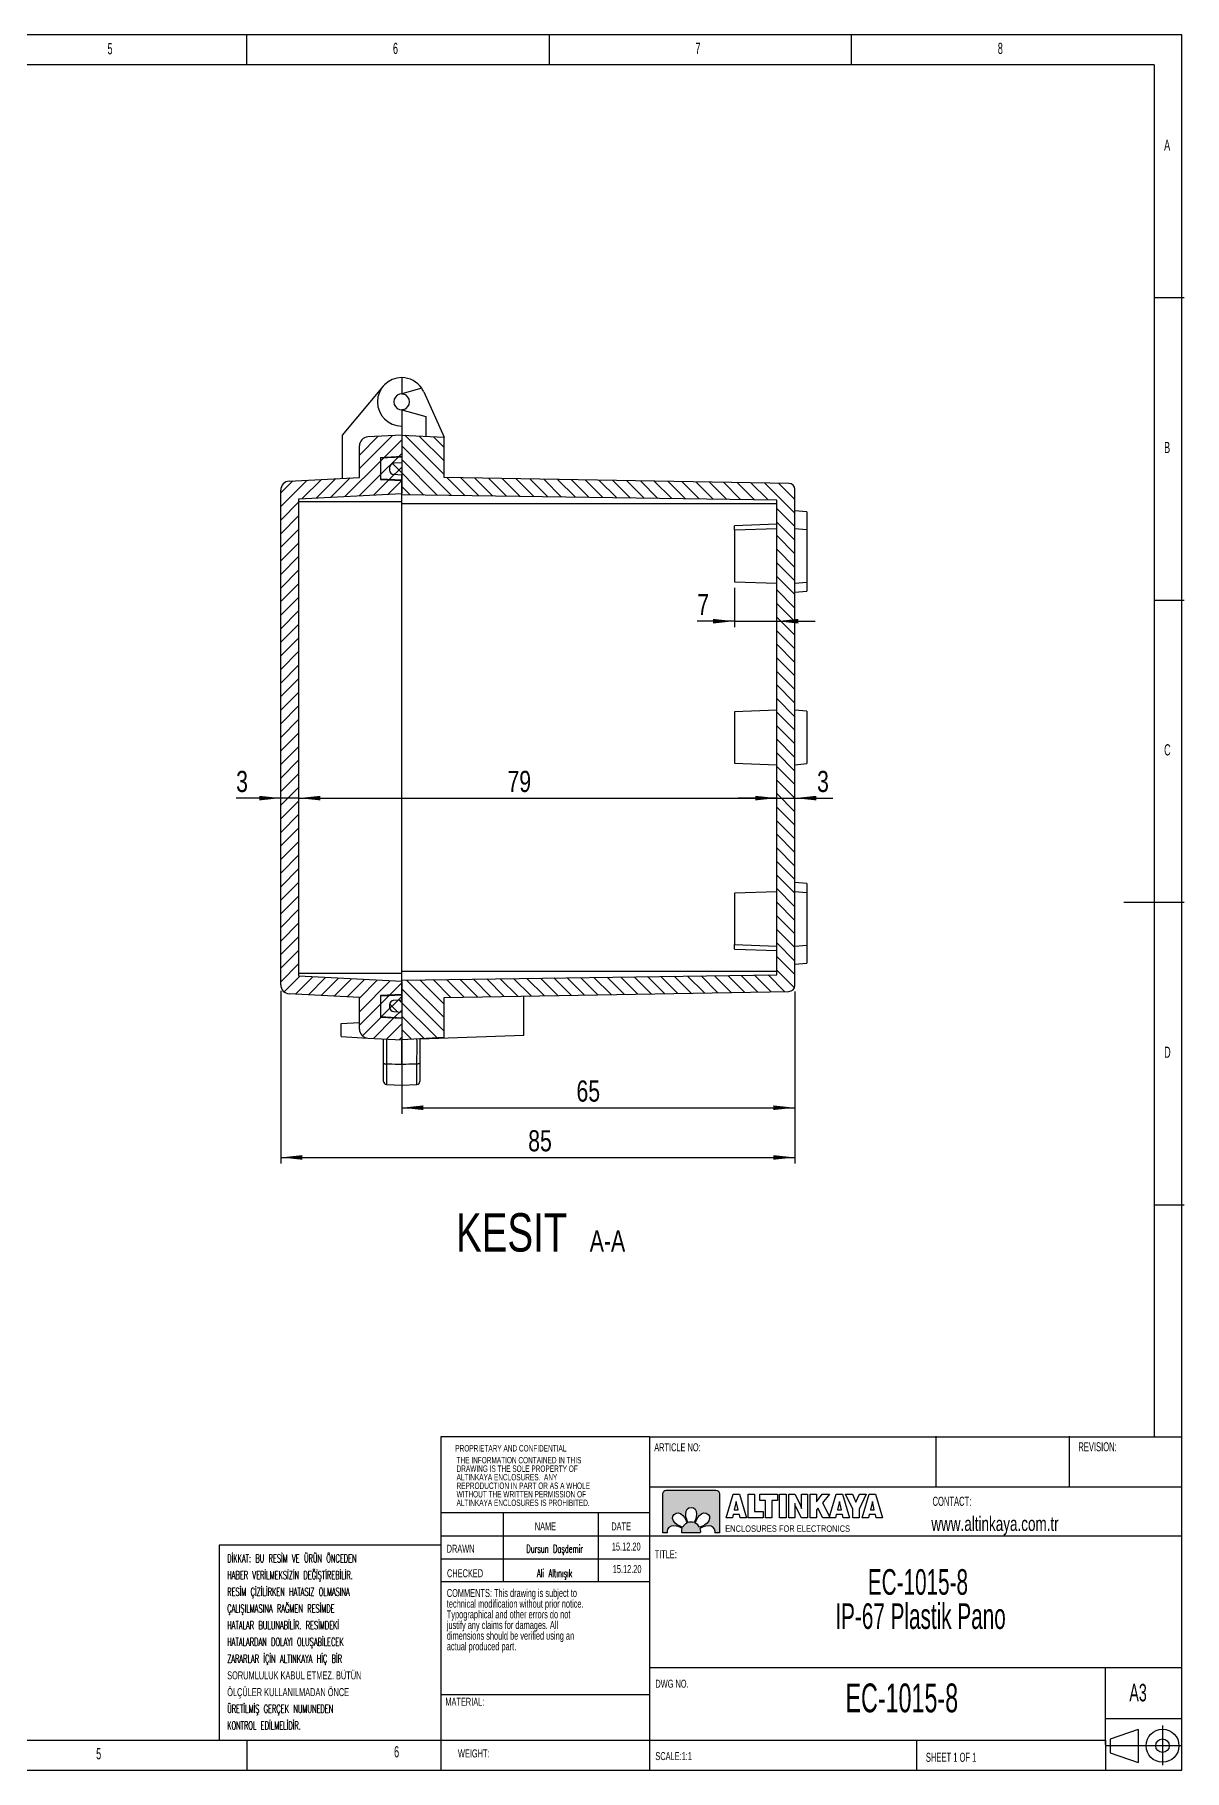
# Model space of a CAD drawing. Header units: millimetres. Extents: x 5 to 415, y 5 to 292.
# Drawn here: x 224.9 to 415, y 5 to 292 of the extents above; entities that cross this region are included whole.
import ezdxf

# ---------------------------------------------------------------- set-up
doc = ezdxf.new("R2010")
doc.units = ezdxf.units.MM
doc.layers.add('LAYER_1', color=179, linetype='Continuous', lineweight=25)
doc.layers.add('LAYER_2', color=1, linetype='Continuous')
doc.styles.add('SLDTEXTSTYLE0', font='TXT', dxfattribs={"width": 0.7})
doc.styles.add('SLDTEXTSTYLE1', font='TXT', dxfattribs={"width": 0.605})
doc.styles.add('SLDTEXTSTYLE2', font='TXT', dxfattribs={"width": 0.605, "bigfont": 'bigfont'})
doc.styles.add('SLDTEXTSTYLE3', font='TXT', dxfattribs={"width": 0.75})
doc.dimstyles.new('SLDDIMSTYLE0', dxfattribs={"dimtxt": 3.5, "dimasz": 3.556, "dimexe": 0, "dimexo": 0.0625, "dimgap": 0.875, "dimtad": 1, "dimrnd": 1e-09, "dimzin": 12, "dimdsep": 46, "dimtxsty": 'SLDTEXTSTYLE3', "dimsah": 1, "dimcen": 0.09, "dimadec": 0, "dimazin": 3, "dimtfac": 1, "dimtofl": 0, "dimtmove": 0, "dimatfit": 3, "dimfxl": 1, "dimfrac": 2, "dimtolj": 1, "dimtzin": 12, "dimarcsym": 0})
doc.dimstyles.new('SLDDIMSTYLE3', dxfattribs={"dimtxt": 3.5, "dimasz": 3.556, "dimexe": 0, "dimexo": 0.0625, "dimgap": 0.875, "dimtad": 1, "dimrnd": 1e-09, "dimzin": 12, "dimdsep": 46, "dimtxsty": 'SLDTEXTSTYLE3', "dimsah": 1, "dimcen": 0.09, "dimadec": 0, "dimazin": 3, "dimtfac": 1, "dimtmove": 0, "dimatfit": 0, "dimfxl": 1, "dimfrac": 2, "dimtolj": 1, "dimtzin": 12, "dimarcsym": 0})

# ---------------------------------------------------------------- blocks, each defined once
blk = doc.blocks.new('SW_NOTE_0')
at = {"color": 0, "linetype": 'Continuous', "lineweight": 18, "insert": (0, 1.71), "char_height": 1.3229, "attachment_point": 1, "style": 'SLDTEXTSTYLE0'}
blk.add_mtext('ENCLOSURES FOR ELECTRONICS', dxfattribs=at)
blk = doc.blocks.new('Block4')
at = {"color": 7, "linetype": 'Continuous', "lineweight": 18}
blk.add_blockref('SW_NOTE_0', (0.07, -0.34), dxfattribs=at)
blk = doc.blocks.new('Block5')
at = {"layer": 'LAYER_1'}
for p, q in [((6.79, 7.34), (1.01, 5.34)), ((6.79, 7.34), (6.79, 0.54)), ((11.82, 8.19), (11.82, 0)), ((0, 4.03), (15.88, 4.03)), ((1.01, 5.34), (1.01, 2.54)), ((1.01, 2.54), (6.79, 0.54))]:
    blk.add_line(p, q, dxfattribs=at)
for radius in [3.4, 1.4]:
    blk.add_circle((11.82, 3.99), radius, dxfattribs=at)
blk = doc.blocks.new('Block6')
at = {"layer": 'LAYER_1', "color": 250}
for p, q in [((0, 0), (1.27, 4.36)), ((1.27, 4.36), (2.44, 4.36)), ((2.44, 4.36), (3.71, 0)), ((4.04, 0), (4.04, 4.36)), ((4.04, 4.36), (5.2, 4.36)), ((5.2, 4.36), (5.2, 1.16)), ((6.19, 3.21), (6.19, 4.36)), ((6.19, 4.36), (9.41, 4.36)), ((7.23, 3.21), (6.19, 3.21)), ((7.23, 0), (7.23, 3.21)), ((9.41, 3.21), (8.39, 3.21)), ((8.39, 3.21), (8.39, 0)), ((9.41, 4.36), (9.41, 3.21)), ((9.82, 0), (9.82, 4.36)), ((9.82, 4.36), (11, 4.36)), ((11, 4.36), (11, 0)), ((11.52, 0), (11.52, 4.36)), ((11.52, 4.36), (12.62, 4.36)), ((12.62, 4.36), (13.64, 2.33)), ((13.82, 2.3), (13.82, 4.36)), ((13.82, 4.36), (14.92, 4.36)), ((14.92, 4.36), (14.92, 0)), ((15.42, 0), (15.42, 4.36)), ((15.42, 4.36), (16.57, 4.36)), ((16.57, 4.36), (16.57, 2.92)), ((16.57, 2.92), (17.61, 4.36)), ((17.61, 4.36), (18.96, 4.36)), ((18.96, 4.36), (17.67, 2.75)), ((18.94, 0), (20.21, 4.36)), ((20.21, 4.36), (21.38, 4.36)), ((21.38, 4.36), (22.65, 0)), ((23.27, 1.61), (21.94, 4.36)), ((21.94, 4.36), (23.22, 4.36)), ((23.22, 4.36), (23.84, 2.87)), ((23.84, 2.87), (24.47, 4.36)), ((25.72, 4.36), (24.42, 1.61)), ((24.47, 4.36), (25.72, 4.36)), ((25, 0), (26.27, 4.36)), ((26.27, 4.36), (27.44, 4.36)), ((27.44, 4.36), (28.71, 0)), ((1.14, 0), (0, 0)), ((1.28, 0.58), (1.14, 0)), ((2.43, 0.58), (1.28, 0.58)), ((1.86, 3), (1.49, 1.49)), ((1.49, 1.49), (2.22, 1.49)), ((2.22, 1.49), (1.86, 3)), ((2.56, 0), (2.43, 0.58)), ((3.71, 0), (2.56, 0)), ((6.77, 0), (4.04, 0)), ((5.2, 1.16), (6.77, 1.16)), ((6.77, 1.16), (6.77, 0)), ((8.39, 0), (7.23, 0)), ((11, 0), (9.82, 0)), ((12.62, 0), (11.52, 0)), ((12.62, 2.04), (12.62, 0)), ((13.82, 0), (12.8, 2.01)), ((14.92, 0), (13.82, 0)), ((16.57, 0), (15.42, 0)), ((16.86, 1.75), (16.57, 1.39)), ((16.57, 1.39), (16.57, 0)), ((17.74, 0), (16.86, 1.75)), ((17.67, 2.75), (19.12, 0)), ((19.12, 0), (17.74, 0)), ((20.08, 0), (18.94, 0)), ((20.22, 0.58), (20.08, 0)), ((21.37, 0.58), (20.22, 0.58)), ((20.8, 3), (20.43, 1.49)), ((20.43, 1.49), (21.16, 1.49)), ((21.16, 1.49), (20.8, 3)), ((21.5, 0), (21.37, 0.58)), ((22.65, 0), (21.5, 0)), ((23.27, 0), (23.27, 1.61)), ((24.42, 0), (23.27, 0)), ((24.42, 1.61), (24.42, 0)), ((26.14, 0), (25, 0)), ((26.28, 0.58), (26.14, 0)), ((27.43, 0.58), (26.28, 0.58)), ((26.86, 3), (26.49, 1.49)), ((26.49, 1.49), (27.21, 1.49)), ((27.21, 1.49), (26.86, 3)), ((27.56, 0), (27.43, 0.58)), ((28.71, 0), (27.56, 0))]:
    blk.add_line(p, q, dxfattribs=at)
for points in [[(12.7, 2.26), (12.67, 2.37), (12.63, 2.5), (12.59, 2.64)], [(12.59, 2.64), (12.6, 2.56), (12.61, 2.48), (12.62, 2.4)], [(12.62, 2.4), (12.62, 2.31), (12.62, 2.19), (12.62, 2.04)], [(12.8, 2.01), (12.77, 2.07), (12.74, 2.16), (12.7, 2.26)], [(13.64, 2.33), (13.67, 2.28), (13.7, 2.19), (13.73, 2.09)], [(13.73, 2.09), (13.77, 1.99), (13.81, 1.86), (13.85, 1.71)], [(13.82, 1.97), (13.82, 2.06), (13.82, 2.17), (13.82, 2.3)], [(13.85, 1.71), (13.84, 1.79), (13.83, 1.87), (13.82, 1.97)]]:
    blk.add_open_spline(points, degree=3, dxfattribs=at)
blk = doc.blocks.new('SW_NOTE_0_1')
at = {"layer": 'LAYER_1', "color": 0, "attachment_point": 2, "style": 'SLDTEXTSTYLE1'}
for s, insert, char_height in [('EC-1015-8', (13.76, 5.46), 4.233), ('IP-67 Plastik Pano', (14.19, -0.19), 4.2333)]:
    blk.add_mtext(s, dxfattribs=dict(at, insert=insert, char_height=char_height))
blk = doc.blocks.new('SW_NOTE_0_2')
at = {"color": 0, "linetype": 'Continuous', "lineweight": 0, "char_height": 1.3229, "attachment_point": 1, "style": 'SLDTEXTSTYLE1'}
for s, insert in [('technical modification without prior notice.', (0, -0.06)), ('COMMENTS: This drawing is subject to', (0, 1.71)), ('Typographical and other errors do not', (0, -1.82)), ('justify any claims for damages. All', (0, -3.59)), ('dimensions should be verified using an', (0, -5.35)), ('actual produced part.', (0, -7.11))]:
    blk.add_mtext(s, dxfattribs=dict(at, insert=insert))
blk = doc.blocks.new('SW_NOTE_0_3')
at = {"color": 0, "linetype": 'Continuous', "lineweight": 0, "char_height": 1.0583, "attachment_point": 1, "style": 'SLDTEXTSTYLE1'}
for s, insert in [('THE INFORMATION CONTAINED IN THIS', (0, 1.36)), ('ALTINKAYA ENCLOSURES.  ANY', (0, -1.46)), ('DRAWING IS THE SOLE PROPERTY OF', (0, -0.05)), ('REPRODUCTION IN PART OR AS A WHOLE', (0, -2.87)), ('WITHOUT THE WRITTEN PERMISSION OF', (0, -4.28)), ('ALTINKAYA ENCLOSURES IS PROHIBITED.', (0, -5.69))]:
    blk.add_mtext(s, dxfattribs=dict(at, insert=insert))
blk = doc.blocks.new('SW_NOTE_0_4')
at = {"layer": 'LAYER_1', "color": 0, "char_height": 1.3229, "attachment_point": 1}
for s, insert, style in [('DİKKAT: BU RESİM VE ÜRÜN ÖNCEDEN', (0, 1.71), 'SLDTEXTSTYLE2'), ('HABER VERİLMEKSİZİN DEĞİŞTİREBİLİR.', (0, -1.06), 'SLDTEXTSTYLE2'), ('RESİM ÇİZİLİRKEN HATASIZ OLMASINA', (0, -3.82), 'SLDTEXTSTYLE2'), ('ÇALIŞILMASINA RAĞMEN RESİMDE', (0, -6.59), 'SLDTEXTSTYLE2'), ('HATALAR BULUNABİLİR. RESİMDEKİ', (0, -9.35), 'SLDTEXTSTYLE2'), ('HATALARDAN DOLAYI OLUŞABİLECEK', (0, -12.11), 'SLDTEXTSTYLE2'), ('ZARARLAR İÇİN ALTINKAYA HİÇ BİR', (0, -14.88), 'SLDTEXTSTYLE2'), ('SORUMLULUK KABUL ETMEZ. BÜTÜN', (0, -17.64), 'SLDTEXTSTYLE1'), ('ÖLÇÜLER KULLANILMADAN ÖNCE', (0, -20.41), 'SLDTEXTSTYLE1'), ('ÜRETİLMİŞ GERÇEK NUMUNEDEN', (0, -23.17), 'SLDTEXTSTYLE2'), ('KONTROL EDİLMELİDİR.', (0, -25.93), 'SLDTEXTSTYLE2')]:
    blk.add_mtext(s, dxfattribs=dict(at, insert=insert, style=style))
blk = doc.blocks.new('_D_11')
at = {"layer": 'LAYER_1'}
blk.add_line((268.61, 165.76), (347.61, 165.76), dxfattribs=at)
for points in [[(268.61, 165.76), (272.17, 165.38), (272.17, 166.14)], [(347.61, 165.76), (344.06, 166.14), (344.06, 165.38)]]:
    blk.add_solid(points, dxfattribs=at)
at = {"layer": 'LAYER_1', "insert": (303.1, 170.27), "char_height": 3.5, "attachment_point": 1, "style": 'SLDTEXTSTYLE3'}
blk.add_mtext('79', dxfattribs=at)
blk = doc.blocks.new('_D_12')
at = {"layer": 'LAYER_1'}
for p, q in [((265.61, 133.9), (265.61, 105.34)), ((350.61, 133.79), (350.61, 105.34)), ((265.61, 106.34), (350.61, 106.34))]:
    blk.add_line(p, q, dxfattribs=at)
for points in [[(265.61, 106.34), (269.17, 105.96), (269.17, 106.72)], [(350.61, 106.34), (347.06, 106.72), (347.06, 105.96)]]:
    blk.add_solid(points, dxfattribs=at)
at = {"layer": 'LAYER_1', "insert": (306.53, 110.85), "char_height": 3.5, "attachment_point": 1, "style": 'SLDTEXTSTYLE3'}
blk.add_mtext('85', dxfattribs=at)
blk = doc.blocks.new('_D_13')
at = {"layer": 'LAYER_1'}
for p, q in [((350.61, 133.79), (350.61, 113.56)), ((285.61, 120.7), (285.61, 113.56)), ((285.61, 114.56), (350.61, 114.56))]:
    blk.add_line(p, q, dxfattribs=at)
for points in [[(285.61, 114.56), (289.17, 114.18), (289.17, 114.94)], [(350.61, 114.56), (347.06, 114.94), (347.06, 114.18)]]:
    blk.add_solid(points, dxfattribs=at)
at = {"layer": 'LAYER_1', "insert": (314.51, 119.07), "char_height": 3.5, "attachment_point": 1, "style": 'SLDTEXTSTYLE3'}
blk.add_mtext('65', dxfattribs=at)
blk = doc.blocks.new('_D_14')
at = {"layer": 'LAYER_1'}
for p, q in [((340.61, 200.54), (340.61, 194.02)), ((340.61, 195.02), (334.48, 195.02)), ((340.61, 195.02), (347.61, 195.02)), ((347.61, 195.02), (353.96, 195.02))]:
    blk.add_line(p, q, dxfattribs=at)
for points in [[(340.61, 195.02), (337.06, 195.4), (337.06, 194.63)], [(347.61, 195.02), (351.17, 194.63), (351.17, 195.4)]]:
    blk.add_solid(points, dxfattribs=at)
at = {"layer": 'LAYER_1', "insert": (334.48, 199.53), "char_height": 3.5, "attachment_point": 1, "style": 'SLDTEXTSTYLE3'}
blk.add_mtext('7', dxfattribs=at)
blk = doc.blocks.new('_D_15')
at = {"layer": 'LAYER_1'}
for p, q in [((347.61, 165.76), (341.26, 165.76)), ((347.61, 165.76), (350.61, 165.76)), ((350.61, 165.76), (356.87, 165.76))]:
    blk.add_line(p, q, dxfattribs=at)
for points in [[(347.61, 165.76), (344.06, 166.14), (344.06, 165.38)], [(350.61, 165.76), (354.17, 165.38), (354.17, 166.14)]]:
    blk.add_solid(points, dxfattribs=at)
at = {"layer": 'LAYER_1', "insert": (354.29, 170.27), "char_height": 3.5, "attachment_point": 1, "style": 'SLDTEXTSTYLE3'}
blk.add_mtext('3', dxfattribs=at)
blk = doc.blocks.new('_D_16')
at = {"layer": 'LAYER_1'}
for p, q in [((265.61, 165.76), (258.24, 165.76)), ((268.61, 165.76), (265.61, 165.76)), ((268.61, 165.76), (274.96, 165.76))]:
    blk.add_line(p, q, dxfattribs=at)
for points in [[(265.61, 165.76), (262.06, 166.14), (262.06, 165.38)], [(268.61, 165.76), (272.17, 165.38), (272.17, 166.14)]]:
    blk.add_solid(points, dxfattribs=at)
at = {"layer": 'LAYER_1', "insert": (258.24, 170.27), "char_height": 3.5, "attachment_point": 1, "style": 'SLDTEXTSTYLE3'}
blk.add_mtext('3', dxfattribs=at)
blk = doc.blocks.new('SW_NOTE_0_5')
at = {"layer": 'LAYER_1', "color": 0, "attachment_point": 2, "style": 'SLDTEXTSTYLE3'}
for s, insert, char_height in [('KESIT', (9.72, 8.19), 6.35), ('A-A', (25.56, 5.35), 3.5)]:
    blk.add_mtext(s, dxfattribs=dict(at, insert=insert, char_height=char_height))

msp = doc.modelspace()

# ---------------------------------------------------------------- hatches: boundary and pattern name
at = {"layer": 'LAYER_1', "linetype": 'Continuous', "lineweight": 18}
h = msp.add_hatch(dxfattribs=at)
h.set_pattern_fill('ANSI31', color=256, scale=0.5, style=0)
edge = h.paths.add_edge_path(flags=0)
edge.add_line((282.112, 133.107), (285.612, 133.291))
edge.add_line((285.612, 133.291), (285.612, 135.428))
edge.add_line((285.612, 135.428), (268.612, 136.319))
edge.add_line((268.612, 136.319), (268.612, 215.263))
edge.add_line((268.612, 215.263), (285.612, 216.154))
edge.add_line((285.612, 216.154), (285.612, 218.291))
edge.add_line((285.612, 218.291), (282.112, 218.474))
edge.add_line((282.112, 218.474), (282.112, 222.107))
edge.add_line((282.112, 222.107), (285.612, 222.291))
edge.add_line((285.612, 222.291), (285.612, 225.791))
edge.add_line((285.612, 225.791), (280.034, 225.499))
edge.add_arc((280.112, 224.001), 1.5, 93, 180)
edge.add_line((278.612, 224.001), (278.612, 218.791))
edge.add_line((278.612, 218.791), (267.034, 218.184))
edge.add_arc((267.112, 216.686), 1.5, 93, 180)
edge.add_line((265.612, 216.686), (265.612, 134.896))
edge.add_arc((267.112, 134.896), 1.5, 180, 267)
edge.add_line((267.034, 133.398), (278.612, 132.791))
edge.add_line((278.612, 132.791), (278.612, 127.581))
edge.add_arc((280.112, 127.581), 1.5, 180, 267)
edge.add_line((280.034, 126.083), (285.612, 125.791))
edge.add_line((285.612, 125.791), (285.612, 129.291))
edge.add_line((285.612, 129.291), (282.112, 129.474))
edge.add_line((282.112, 129.474), (282.112, 133.107))
h = msp.add_hatch(dxfattribs=at)
h.set_pattern_fill('ANSI31', color=256, scale=0.5, angle=90, style=0)
edge = h.paths.add_edge_path(flags=0)
edge.add_line((285.612, 135.669), (285.612, 132.391))
edge.add_line((285.612, 132.391), (284.323, 132.323))
edge.add_arc((284.362, 131.574), 0.75, 93, 180)
edge.add_line((283.612, 131.574), (283.612, 131.207))
edge.add_arc((284.362, 131.207), 0.75, 180, 267)
edge.add_line((284.323, 130.458), (285.612, 130.391))
edge.add_line((285.612, 130.391), (285.612, 125.791))
edge.add_line((285.612, 125.791), (292.612, 126.158))
edge.add_line((292.612, 126.158), (292.612, 132.791))
edge.add_line((292.612, 132.791), (349.63, 133.786))
edge.add_arc((349.612, 134.786), 1, 271, 360)
edge.add_line((350.612, 134.786), (350.612, 216.796))
edge.add_arc((349.612, 216.796), 1, 0, 89)
edge.add_line((349.63, 217.796), (292.612, 218.791))
edge.add_line((292.612, 218.791), (292.612, 225.424))
edge.add_line((292.612, 225.424), (285.612, 225.791))
edge.add_line((285.612, 225.791), (285.612, 221.191))
edge.add_line((285.612, 221.191), (284.323, 221.123))
edge.add_arc((284.362, 220.374), 0.75, 93, 180)
edge.add_line((283.612, 220.374), (283.612, 220.007))
edge.add_arc((284.362, 220.007), 0.75, 180, 267)
edge.add_line((284.323, 219.258), (285.612, 219.191))
edge.add_line((285.612, 219.191), (285.612, 215.913))
edge.add_line((285.612, 215.913), (347.612, 215.047))
edge.add_line((347.612, 215.047), (347.612, 136.535))
edge.add_line((347.612, 136.535), (285.612, 135.669))
h = msp.add_hatch(dxfattribs=at)
h.set_pattern_fill('ANSI31', color=256, scale=0.5, style=0)
h.paths.add_polyline_path([(285.612, 222.191), (282.112, 222.007), (282.112, 218.574), (285.612, 218.391)], flags=0)
h = msp.add_hatch(dxfattribs=at)
h.set_pattern_fill('ANSI31', color=256, scale=0.5, style=0)
h.paths.add_polyline_path([(282.112, 129.574), (285.612, 129.391), (285.612, 133.191), (282.112, 133.007)], flags=0)
at = {"layer": 'LAYER_2'}
h = msp.add_hatch(color=256, dxfattribs=at)
edge = h.paths.add_edge_path(flags=0)
edge.add_spline(control_points=[(329.363, 51.312), (329.041, 51.312), (328.778, 51.05), (328.778, 50.727)], knot_values=[0.9444444, 0.9444444, 0.9444444, 0.9444444, 1, 1, 1, 1], weights=[1, 1, 1, 1], degree=3, periodic=0)
edge.add_line((328.778, 50.727), (328.778, 44.291))
edge.add_line((328.778, 44.291), (329.516, 44.291))
edge.add_spline(control_points=[(329.516, 44.291), (329.5, 44.362), (329.491, 44.438), (329.492, 44.518)], knot_values=[0.7777778, 0.7777778, 0.7777778, 0.7777778, 0.8333333, 0.8333333, 0.8333333, 0.8333333], weights=[1, 1, 1, 1], degree=3, periodic=0)
edge.add_spline(control_points=[(329.492, 44.518), (329.489, 45.083), (329.911, 45.404), (330.619, 45.418)], knot_values=[0.7222222, 0.7222222, 0.7222222, 0.7222222, 0.7777778, 0.7777778, 0.7777778, 0.7777778], weights=[1, 1, 1, 1], degree=3, periodic=0)
edge.add_spline(control_points=[(330.619, 45.418), (331.239, 45.429), (331.856, 45.083), (331.999, 44.997)], knot_values=[0.6666667, 0.6666667, 0.6666667, 0.6666667, 0.7222222, 0.7222222, 0.7222222, 0.7222222], weights=[1, 1, 1, 1], degree=3, periodic=0)
edge.add_spline(control_points=[(331.999, 44.997), (331.948, 44.845), (331.921, 44.683), (331.921, 44.514)], knot_values=[0.6111111, 0.6111111, 0.6111111, 0.6111111, 0.6666667, 0.6666667, 0.6666667, 0.6666667], weights=[1, 1, 1, 1], degree=3, periodic=0)
edge.add_spline(control_points=[(331.921, 44.514), (331.921, 44.438), (331.926, 44.364), (331.937, 44.291)], knot_values=[0.5555556, 0.5555556, 0.5555556, 0.5555556, 0.6111111, 0.6111111, 0.6111111, 0.6111111], weights=[1, 1, 1, 1], degree=3, periodic=0)
edge.add_line((331.937, 44.291), (334.981, 44.291))
edge.add_spline(control_points=[(334.981, 44.291), (334.992, 44.364), (334.997, 44.438), (334.997, 44.514)], knot_values=[0.4444444, 0.4444444, 0.4444444, 0.4444444, 0.5, 0.5, 0.5, 0.5], weights=[1, 1, 1, 1], degree=3, periodic=0)
edge.add_spline(control_points=[(334.997, 44.514), (334.997, 44.68), (334.971, 44.839), (334.922, 44.989)], knot_values=[0.3888889, 0.3888889, 0.3888889, 0.3888889, 0.4444444, 0.4444444, 0.4444444, 0.4444444], weights=[1, 1, 1, 1], degree=3, periodic=0)
edge.add_spline(control_points=[(334.922, 44.989), (335.07, 45.077), (335.683, 45.419), (336.299, 45.408)], knot_values=[0.3333333, 0.3333333, 0.3333333, 0.3333333, 0.3888889, 0.3888889, 0.3888889, 0.3888889], weights=[1, 1, 1, 1], degree=3, periodic=0)
edge.add_spline(control_points=[(336.299, 45.408), (337.007, 45.395), (337.429, 45.073), (337.427, 44.509)], knot_values=[0.2777778, 0.2777778, 0.2777778, 0.2777778, 0.3333333, 0.3333333, 0.3333333, 0.3333333], weights=[1, 1, 1, 1], degree=3, periodic=0)
edge.add_spline(control_points=[(337.427, 44.509), (337.427, 44.432), (337.419, 44.359), (337.404, 44.291)], knot_values=[0.2222222, 0.2222222, 0.2222222, 0.2222222, 0.2777778, 0.2777778, 0.2777778, 0.2777778], weights=[1, 1, 1, 1], degree=3, periodic=0)
edge.add_line((337.404, 44.291), (338.14, 44.291))
edge.add_line((338.14, 44.291), (338.14, 50.727))
edge.add_spline(control_points=[(338.14, 50.727), (338.14, 51.05), (337.877, 51.312), (337.555, 51.312)], knot_values=[0.0555556, 0.0555556, 0.0555556, 0.0555556, 0.1111111, 0.1111111, 0.1111111, 0.1111111], weights=[1, 1, 1, 1], degree=3, periodic=0)
edge.add_line((337.555, 51.312), (329.363, 51.312))
edge = h.paths.add_edge_path(flags=0)
edge.add_spline(control_points=[(333.943, 45.974), (333.791, 46.025), (333.628, 46.052), (333.459, 46.052)], knot_values=[0.6666667, 0.6666667, 0.6666667, 0.6666667, 0.8333333, 0.8333333, 0.8333333, 0.8333333], weights=[1, 1, 1, 1], degree=3, periodic=0)
edge.add_spline(control_points=[(333.459, 46.052), (333.293, 46.052), (333.133, 46.026), (332.984, 45.977)], knot_values=[0.8333333, 0.8333333, 0.8333333, 0.8333333, 1, 1, 1, 1], weights=[1, 1, 1, 1], degree=3, periodic=0)
edge.add_spline(control_points=[(332.984, 45.977), (332.895, 46.124), (332.553, 46.737), (332.565, 47.354)], knot_values=[0, 0, 0, 0, 0.1666667, 0.1666667, 0.1666667, 0.1666667], weights=[1, 1, 1, 1], degree=3, periodic=0)
edge.add_spline(control_points=[(332.565, 47.354), (332.578, 48.062), (332.9, 48.483), (333.464, 48.481)], knot_values=[0.1666667, 0.1666667, 0.1666667, 0.1666667, 0.3333333, 0.3333333, 0.3333333, 0.3333333], weights=[1, 1, 1, 1], degree=3, periodic=0)
edge.add_spline(control_points=[(333.464, 48.481), (334.028, 48.483), (334.35, 48.062), (334.363, 47.354)], knot_values=[0.3333333, 0.3333333, 0.3333333, 0.3333333, 0.5, 0.5, 0.5, 0.5], weights=[1, 1, 1, 1], degree=3, periodic=0)
edge.add_spline(control_points=[(334.363, 47.354), (334.374, 46.733), (334.028, 46.117), (333.943, 45.974)], knot_values=[0.5, 0.5, 0.5, 0.5, 0.6666667, 0.6666667, 0.6666667, 0.6666667], weights=[1, 1, 1, 1], degree=3, periodic=0)
edge = h.paths.add_edge_path(flags=0)
edge.add_spline(control_points=[(332.091, 47.16), (332.537, 46.731), (332.728, 46.052), (332.769, 45.889)], knot_values=[0.6, 0.6, 0.6, 0.6, 0.8, 0.8, 0.8, 0.8], weights=[1, 1, 1, 1], degree=3, periodic=0)
edge.add_spline(control_points=[(332.769, 45.889), (332.476, 45.741), (332.237, 45.503), (332.088, 45.212)], knot_values=[0.8, 0.8, 0.8, 0.8, 1, 1, 1, 1], weights=[1, 1, 1, 1], degree=3, periodic=0)
edge.add_spline(control_points=[(332.088, 45.212), (331.919, 45.254), (331.246, 45.446), (330.819, 45.889)], knot_values=[0, 0, 0, 0, 0.2, 0.2, 0.2, 0.2], weights=[1, 1, 1, 1], degree=3, periodic=0)
edge.add_spline(control_points=[(330.819, 45.889), (330.328, 46.399), (330.257, 46.924), (330.658, 47.322)], knot_values=[0.2, 0.2, 0.2, 0.2, 0.4, 0.4, 0.4, 0.4], weights=[1, 1, 1, 1], degree=3, periodic=0)
edge.add_spline(control_points=[(330.658, 47.322), (331.056, 47.722), (331.581, 47.652), (332.091, 47.16)], knot_values=[0.4, 0.4, 0.4, 0.4, 0.6, 0.6, 0.6, 0.6], weights=[1, 1, 1, 1], degree=3, periodic=0)
edge = h.paths.add_edge_path(flags=0)
edge.add_spline(control_points=[(336.106, 45.882), (335.676, 45.436), (334.997, 45.245), (334.834, 45.204)], knot_values=[0.6, 0.6, 0.6, 0.6, 0.8, 0.8, 0.8, 0.8], weights=[1, 1, 1, 1], degree=3, periodic=0)
edge.add_spline(control_points=[(334.834, 45.204), (334.687, 45.497), (334.449, 45.736), (334.157, 45.885)], knot_values=[0.8, 0.8, 0.8, 0.8, 1, 1, 1, 1], weights=[1, 1, 1, 1], degree=3, periodic=0)
edge.add_spline(control_points=[(334.157, 45.885), (334.199, 46.053), (334.391, 46.726), (334.834, 47.153)], knot_values=[0, 0, 0, 0, 0.2, 0.2, 0.2, 0.2], weights=[1, 1, 1, 1], degree=3, periodic=0)
edge.add_spline(control_points=[(334.834, 47.153), (335.344, 47.645), (335.87, 47.715), (336.267, 47.315)], knot_values=[0.2, 0.2, 0.2, 0.2, 0.4, 0.4, 0.4, 0.4], weights=[1, 1, 1, 1], degree=3, periodic=0)
edge.add_spline(control_points=[(336.267, 47.315), (336.668, 46.917), (336.597, 46.392), (336.106, 45.882)], knot_values=[0.4, 0.4, 0.4, 0.4, 0.6, 0.6, 0.6, 0.6], weights=[1, 1, 1, 1], degree=3, periodic=0)

# ---------------------------------------------------------------- linework, layer by layer
at = {"color": 7, "linetype": 'Continuous', "lineweight": 25}
for p, q in [((282.548, 233.862), (275.775, 225.791)), ((285.612, 232.637), (285.276, 232.547)), ((285.612, 235.291), (285.612, 232.637)), ((288.93, 233.526), (285.612, 232.637)), ((285.612, 232.637), (285.949, 232.547)), ((289.265, 232.922), (292.612, 225.424)), ((285.276, 230.035), (285.612, 229.945)), ((285.949, 230.035), (285.612, 229.945)), ((285.612, 229.945), (285.612, 227.291)), ((285.612, 229.945), (289.612, 228.873)), ((285.612, 227.291), (285.612, 225.791)), ((289.612, 228.873), (289.612, 225.581)), ((275.775, 225.791), (275.775, 218.642)), ((278.612, 218.791), (278.612, 224.001)), ((285.612, 225.791), (280.034, 225.499)), ((285.612, 225.791), (285.612, 222.291)), ((285.612, 225.791), (285.612, 221.191)), ((285.612, 225.791), (292.612, 225.424)), ((292.612, 218.791), (292.612, 225.424)), ((282.112, 222.107), (285.612, 222.291)), ((282.112, 222.007), (285.612, 222.191)), ((282.112, 222.107), (282.112, 218.474)), ((282.112, 222.007), (282.112, 218.574)), ((285.612, 221.191), (284.323, 221.123)), ((285.612, 222.191), (285.612, 218.391)), ((267.034, 218.184), (278.612, 218.791)), ((282.112, 218.574), (285.612, 218.391)), ((282.112, 218.474), (285.612, 218.291)), ((283.612, 220.374), (283.612, 220.007)), ((285.612, 219.191), (284.323, 219.258)), ((285.612, 215.913), (285.612, 219.191)), ((285.612, 218.291), (285.612, 216.154)), ((349.63, 217.796), (292.612, 218.791)), ((265.612, 134.896), (265.612, 216.686)), ((268.612, 215.263), (285.612, 216.154)), ((268.612, 136.319), (268.612, 215.263)), ((347.612, 215.047), (285.612, 215.913)), ((350.612, 134.786), (350.612, 216.796)), ((268.612, 214.796), (285.612, 214.796)), ((347.612, 214.413), (285.612, 214.413)), ((285.612, 137.169), (285.612, 214.413)), ((347.612, 136.535), (347.612, 215.047)), ((352.612, 213.116), (350.612, 213.291)), ((352.612, 213.116), (352.612, 210.116)), ((347.612, 211.041), (340.612, 210.796)), ((340.612, 210.046), (340.612, 210.796)), ((347.612, 210.291), (340.612, 210.046)), ((340.612, 210.046), (340.612, 201.535)), ((352.612, 210.116), (350.612, 210.291)), ((352.612, 210.116), (352.612, 201.466)), ((340.612, 201.535), (347.612, 201.291)), ((350.612, 201.291), (352.612, 201.466)), ((352.612, 201.466), (352.612, 199.966)), ((350.612, 199.791), (352.612, 199.966)), ((347.612, 180.291), (340.612, 180.046)), ((340.612, 180.046), (340.612, 171.535)), ((352.612, 180.116), (350.612, 180.291)), ((352.612, 180.116), (352.612, 171.466)), ((340.612, 171.535), (347.612, 171.291)), ((350.612, 171.291), (352.612, 171.466)), ((347.612, 150.291), (340.612, 150.046)), ((340.612, 150.046), (340.612, 141.535)), ((352.612, 151.616), (350.612, 151.791)), ((352.612, 150.116), (350.612, 150.291)), ((352.612, 151.616), (352.612, 150.116)), ((352.612, 150.116), (352.612, 141.466)), ((340.612, 141.535), (347.612, 141.291)), ((340.612, 140.785), (340.612, 141.535)), ((340.612, 140.785), (347.612, 140.541)), ((350.612, 141.291), (352.612, 141.466)), ((352.612, 141.466), (352.612, 138.466)), ((350.612, 138.291), (352.612, 138.466)), ((285.612, 136.785), (268.612, 136.785)), ((285.612, 135.428), (268.612, 136.319)), ((285.612, 137.169), (347.612, 137.169)), ((285.612, 135.669), (347.612, 136.535)), ((285.612, 132.391), (285.612, 135.669)), ((285.612, 135.428), (285.612, 133.291)), ((278.612, 132.791), (267.034, 133.398)), ((278.612, 127.581), (278.612, 132.791)), ((285.612, 133.291), (282.112, 133.107)), ((285.612, 133.191), (282.112, 133.007)), ((282.112, 133.107), (282.112, 129.474)), ((282.112, 133.007), (282.112, 129.574)), ((284.323, 132.323), (285.612, 132.391)), ((285.612, 133.191), (285.612, 129.391)), ((292.612, 132.791), (349.63, 133.786)), ((292.612, 126.158), (292.612, 132.791)), ((305.812, 126.496), (305.812, 133.021)), ((285.612, 129.391), (282.112, 129.574)), ((285.612, 129.291), (282.112, 129.474)), ((283.612, 131.574), (283.612, 131.207)), ((284.323, 130.458), (285.612, 130.391)), ((285.612, 130.391), (285.612, 125.791)), ((285.612, 129.291), (285.612, 125.791)), ((275.612, 128.5), (278.612, 128.658)), ((275.612, 126.315), (275.612, 128.5)), ((275.612, 126.315), (280.034, 126.083)), ((305.812, 126.496), (288.612, 125.896)), ((280.034, 126.083), (285.612, 125.791)), ((292.612, 126.158), (285.612, 125.791)), ((282.612, 118.923), (282.612, 121.94)), ((285.612, 121.703), (285.612, 118.291)), ((288.612, 121.94), (288.612, 118.923)), ((283.086, 118.423), (285.612, 118.291)), ((285.612, 118.291), (288.138, 118.423))]:
    msp.add_line(p, q, dxfattribs=at)
at = {"color": 8, "linetype": 'Continuous', "lineweight": 25}
for p, q in [((283.086, 121.785), (283.086, 118.423)), ((288.138, 118.423), (288.138, 121.785))]:
    msp.add_line(p, q, dxfattribs=at)
at = {"color": 7, "linetype": 'Continuous', "lineweight": 25, "flags": 128}
for points in [[(282.612, 121.94), (282.621, 121.91), (282.648, 121.882), (282.691, 121.856), (282.749, 121.833), (282.821, 121.814), (282.903, 121.799), (282.992, 121.789), (283.086, 121.785)], [(288.612, 121.94), (288.603, 121.91), (288.577, 121.882), (288.533, 121.856), (288.475, 121.833), (288.403, 121.814), (288.321, 121.799), (288.232, 121.789), (288.138, 121.785)]]:
    msp.add_lwpolyline(points, dxfattribs=at)
at = {"color": 7, "linetype": 'Continuous', "lineweight": 25}
for centre, radius, start, end in [((285.612, 231.291), 4, 90, 270), ((285.612, 231.291), 1.3, 105, 255), ((285.612, 231.291), 4, 33.96557, 90), ((285.612, 231.291), 1.3, 285, 75), ((285.612, 231.291), 4, 24.0597, 33.96557), ((280.112, 224.001), 1.5, 93, 180), ((284.362, 220.374), 0.75, 93, 180), ((267.112, 216.686), 1.5, 93, 180), ((284.362, 220.007), 0.75, 180, 267), ((349.612, 216.796), 1, 0, 89), ((267.112, 134.896), 1.5, 180, 267), ((284.362, 131.574), 0.75, 93, 180), ((349.612, 134.786), 1, 271, 0), ((284.362, 131.207), 0.75, 180, 267), ((280.112, 127.581), 1.5, 180, 267), ((283.112, 118.923), 0.5, 180, 267), ((288.112, 118.923), 0.5, 273, 0)]:
    msp.add_arc(centre, radius, start, end, dxfattribs=at)
for points, knots in [([(285.612, 214.413), (285.612, 214.609), (285.612, 214.805), (285.612, 215.168), (285.612, 215.334), (285.612, 215.612), (285.612, 215.723), (285.612, 215.874), (285.612, 215.913), (285.612, 215.913)], [2.356292, 2.356292, 2.356292, 2.356292, 2.7489423, 2.7489423, 3.1415927, 3.1415927, 3.534243, 3.534243, 3.9268933, 3.9268933, 3.9268933, 3.9268933]), ([(285.612, 214.796), (285.612, 214.924), (285.612, 215.226), (285.612, 215.613), (285.612, 215.79), (285.612, 215.856)], [0, 0, 0, 0, 0.3115567, 0.7409118, 1, 1, 1, 1]), ([(285.612, 135.669), (285.612, 135.669), (285.612, 135.708), (285.612, 135.858), (285.612, 135.97), (285.612, 136.247), (285.612, 136.414), (285.612, 136.776), (285.612, 136.973), (285.612, 137.169)], [2.356292, 2.356292, 2.356292, 2.356292, 2.7489423, 2.7489423, 3.1415927, 3.1415927, 3.534243, 3.534243, 3.9268933, 3.9268933, 3.9268933, 3.9268933]), ([(285.612, 135.726), (285.612, 135.832), (285.612, 136.044), (285.612, 136.431), (285.612, 136.684), (285.612, 136.785)], [0, 0, 0, 0, 0.3733326, 0.7479884, 1, 1, 1, 1]), ([(282.612, 121.94), (282.612, 122.391), (282.612, 122.819), (282.612, 123.628), (282.612, 124.012), (282.612, 124.7), (282.612, 125.006), (282.612, 125.544), (282.612, 125.77), (282.612, 125.948)], [0, 0, 0, 0, 0.25, 0.25, 0.5, 0.5, 0.75, 0.75, 1, 1, 1, 1]), ([(283.086, 125.923), (283.085, 125.923), (283.084, 125.899), (283.083, 125.8), (283.082, 125.726), (283.081, 125.533), (283.081, 125.414), (283.08, 125.131), (283.08, 124.965), (283.08, 124.597), (283.08, 124.394), (283.08, 123.954), (283.081, 123.715), (283.082, 123.206), (283.083, 122.938), (283.084, 122.378), (283.085, 122.085), (283.086, 121.785)], [0, 0, 0, 0, 0.125, 0.125, 0.25, 0.25, 0.375, 0.375, 0.5, 0.5, 0.625, 0.625, 0.75, 0.75, 0.875, 0.875, 1, 1, 1, 1]), ([(285.612, 125.791), (285.612, 125.791), (285.612, 125.695), (285.612, 125.407), (285.612, 125.288), (285.612, 125.008), (285.612, 124.848), (285.612, 124.484), (285.612, 124.28), (285.612, 123.844), (285.612, 123.61), (285.612, 123.11), (285.612, 122.842), (285.612, 122.288), (285.612, 122), (285.612, 121.703)], [0, 0, 0, 0, 0.25, 0.25, 0.375, 0.375, 0.5, 0.5, 0.625, 0.625, 0.75, 0.75, 0.875, 0.875, 1, 1, 1, 1]), ([(285.612, 121.703), (285.612, 122.298), (285.612, 122.848), (285.612, 123.604), (285.612, 123.841), (285.612, 124.277), (285.612, 124.477), (285.612, 124.842), (285.612, 125.006), (285.612, 125.286), (285.612, 125.404), (285.612, 125.596), (285.612, 125.669), (285.612, 125.766), (285.612, 125.791), (285.612, 125.791)], [0, 0, 0, 0, 0.25, 0.25, 0.375, 0.375, 0.5, 0.5, 0.625, 0.625, 0.75, 0.75, 0.875, 0.875, 1, 1, 1, 1]), ([(288.138, 121.785), (288.14, 122.386), (288.142, 122.942), (288.143, 123.707), (288.144, 123.947), (288.144, 124.388), (288.144, 124.591), (288.144, 124.961), (288.144, 125.127), (288.144, 125.411), (288.143, 125.53), (288.142, 125.725), (288.142, 125.799), (288.14, 125.898), (288.139, 125.923), (288.138, 125.923)], [0, 0, 0, 0, 0.25, 0.25, 0.375, 0.375, 0.5, 0.5, 0.625, 0.625, 0.75, 0.75, 0.875, 0.875, 1, 1, 1, 1]), ([(288.612, 125.948), (288.612, 125.77), (288.612, 125.544), (288.612, 125.006), (288.612, 124.7), (288.612, 124.012), (288.612, 123.628), (288.612, 122.819), (288.612, 122.391), (288.612, 121.94)], [0, 0, 0, 0, 0.25, 0.25, 0.5, 0.5, 0.75, 0.75, 1, 1, 1, 1]), ([(285.612, 121.703), (284.883, 121.727), (284.154, 121.75), (283.425, 121.774), (283.312, 121.778), (283.199, 121.781), (283.086, 121.785)], [0, 0, 0, 0, 0.0021909429, 0.0021909429, 0.0021909429, 0.0025300039, 0.0025300039, 0.0025300039, 0.0025300039]), ([(288.138, 121.785), (287.53, 121.765), (286.923, 121.746), (286.315, 121.726), (286.081, 121.718), (285.846, 121.71), (285.612, 121.703)], [0.0004745511, 0.0004745511, 0.0004745511, 0.0004745511, 0.0023009652, 0.0023009652, 0.0023009652, 0.003004555, 0.003004555, 0.003004555, 0.003004555])]:
    msp.add_open_spline(points, degree=3, knots=knots, dxfattribs=at)
at = {"layer": 'LAYER_1'}
for p, q in [((414.595, 292), (5, 292)), ((260, 287), (260, 292)), ((310, 292), (310, 287)), ((360, 287), (360, 292)), ((414.595, 5), (414.595, 292)), ((410, 287), (10, 287)), ((410, 287), (410, 60.159)), ((415, 248.5), (410, 248.5)), ((410, 198.5), (415, 198.5)), ((415, 148.5), (405, 148.5)), ((410, 98.5), (415, 98.5)), ((326.6, 60.159), (292.067, 60.159)), ((292.067, 60.159), (292.067, 5)), ((326.6, 60.159), (414.595, 60.159)), ((326.6, 60.159), (326.6, 5)), ((373.964, 51.832), (373.964, 60.25)), ((396.027, 51.832), (396.027, 60.231)), ((414.595, 51.832), (326.6, 51.832)), ((326.6, 47.591), (292.067, 47.591)), ((302.411, 47.591), (302.411, 36.14)), ((318.106, 47.591), (318.106, 36.15)), ((292.067, 43.751), (326.6, 43.751)), ((326.6, 43.751), (414.595, 43.751)), ((292.067, 42.244), (255.446, 42.244)), ((255.446, 42.244), (255.446, 10)), ((292.067, 39.941), (326.6, 39.941)), ((326.6, 36.15), (292.067, 36.15)), ((326.6, 22), (414.595, 22)), ((402, 9.25), (402, 22)), ((292.067, 17.52), (326.6, 17.52)), ((414.595, 13.5), (402, 13.5)), ((10, 10), (227.8, 10)), ((227.8, 10), (402, 10)), ((260, 10), (260, 5)), ((370.8, 5), (370.8, 10)), ((402, 10), (402, 5)), ((5, 5), (414.595, 5))]:
    msp.add_line(p, q, dxfattribs=at)
at = {"layer": 'LAYER_2', "color": 22}
for p, q in [((328.778, 44.291), (328.778, 50.727)), ((329.363, 51.312), (337.555, 51.312)), ((338.14, 50.727), (338.14, 44.291)), ((329.516, 44.291), (328.778, 44.291)), ((334.981, 44.291), (331.937, 44.291)), ((338.14, 44.291), (337.404, 44.291))]:
    msp.add_line(p, q, dxfattribs=at)
for points in [[(328.778, 50.727), (328.778, 51.05), (329.041, 51.312), (329.363, 51.312)], [(337.555, 51.312), (337.877, 51.312), (338.14, 51.05), (338.14, 50.727)], [(330.819, 45.889), (330.328, 46.399), (330.257, 46.924), (330.658, 47.322)], [(330.658, 47.322), (331.056, 47.722), (331.581, 47.652), (332.091, 47.16)], [(332.091, 47.16), (332.537, 46.731), (332.728, 46.052), (332.769, 45.889)], [(332.984, 45.977), (332.895, 46.124), (332.553, 46.737), (332.565, 47.354)], [(332.565, 47.354), (332.578, 48.062), (332.9, 48.483), (333.464, 48.481)], [(333.459, 46.052), (333.293, 46.052), (333.133, 46.026), (332.984, 45.977)], [(333.943, 45.974), (333.791, 46.025), (333.628, 46.052), (333.459, 46.052)], [(333.464, 48.481), (334.028, 48.483), (334.35, 48.062), (334.363, 47.354)], [(334.363, 47.354), (334.374, 46.733), (334.028, 46.117), (333.943, 45.974)], [(334.157, 45.885), (334.199, 46.053), (334.391, 46.726), (334.834, 47.153)], [(334.834, 47.153), (335.344, 47.645), (335.87, 47.715), (336.267, 47.315)], [(336.267, 47.315), (336.668, 46.917), (336.597, 46.392), (336.106, 45.882)], [(330.619, 45.418), (329.911, 45.404), (329.489, 45.083), (329.492, 44.518)], [(329.492, 44.518), (329.491, 44.438), (329.5, 44.362), (329.516, 44.291)], [(331.999, 44.997), (331.856, 45.083), (331.239, 45.429), (330.619, 45.418)], [(332.088, 45.212), (331.919, 45.254), (331.246, 45.446), (330.819, 45.889)], [(331.921, 44.514), (331.921, 44.683), (331.948, 44.845), (331.999, 44.997)], [(331.937, 44.291), (331.926, 44.364), (331.921, 44.438), (331.921, 44.514)], [(332.769, 45.889), (332.476, 45.741), (332.237, 45.503), (332.088, 45.212)], [(334.834, 45.204), (334.687, 45.497), (334.449, 45.736), (334.157, 45.885)], [(336.106, 45.882), (335.676, 45.436), (334.997, 45.245), (334.834, 45.204)], [(336.299, 45.408), (335.683, 45.419), (335.07, 45.077), (334.922, 44.989)], [(334.922, 44.989), (334.971, 44.839), (334.997, 44.68), (334.997, 44.514)], [(334.997, 44.514), (334.997, 44.438), (334.992, 44.364), (334.981, 44.291)], [(337.427, 44.509), (337.429, 45.073), (337.007, 45.395), (336.299, 45.408)], [(337.404, 44.291), (337.419, 44.359), (337.427, 44.432), (337.427, 44.509)]]:
    msp.add_open_spline(points, degree=3, dxfattribs=at)

# ---------------------------------------------------------------- block references
at = {"color": 7, "linetype": 'Continuous', "lineweight": 0}
for name, p in [('SW_NOTE_0_3', (294.686, 55.457)), ('SW_NOTE_0_2', (293.07, 33.271))]:
    msp.add_blockref(name, p, dxfattribs=at)
at = {"color": 7, "linetype": 'Continuous'}
for name, p, xscale, yscale, zscale in [('Block6', (339.258, 46.751), 0.9, 0.9, 0.9), ('Block4', (339.044, 44.394), 0.8, 0.8, 0.8), ('Block5', (401.945, 5.87), 0.8, 0.8, 0.8)]:
    msp.add_blockref(name, p, dxfattribs=dict(at, xscale=xscale, yscale=yscale, zscale=zscale))
at = {"layer": 'LAYER_1'}
for name, p in [('SW_NOTE_0_5', (294.073, 88.934)), ('SW_NOTE_0_4', (256.76, 38.996)), ('SW_NOTE_0_1', (357.205, 32.799))]:
    msp.add_blockref(name, p, dxfattribs=at)

# ---------------------------------------------------------------- texts
at = {"color": 7, "linetype": 'Continuous', "lineweight": 0}
for s, insert, char_height, attachment_point, style in [('5', (236.975, 290.614), 1.852, 1, 'SLDTEXTSTYLE1'), ('6', (284.167, 290.668), 1.852, 1, 'SLDTEXTSTYLE1'), ('7', (334.167, 290.668), 1.852, 1, 'SLDTEXTSTYLE1'), ('8', (384.167, 290.668), 1.852, 1, 'SLDTEXTSTYLE1'), ('A', (411.667, 274.668), 1.852, 1, 'SLDTEXTSTYLE1'), ('B', (411.667, 224.668), 1.852, 1, 'SLDTEXTSTYLE1'), ('C', (411.667, 174.668), 1.852, 1, 'SLDTEXTSTYLE1'), ('D', (411.667, 124.668), 1.852, 1, 'SLDTEXTSTYLE1'), ('PROPRIETARY AND CONFIDENTIAL', (294.469, 58.774), 1.05833, 1, 'SLDTEXTSTYLE1'), ('ARTICLE NO:', (327.372, 59.073), 1.32292, 1, 'SLDTEXTSTYLE1'), ('REVISION:', (397.488, 59.243), 1.5, 1, 'SLDTEXTSTYLE1'), ('CONTACT:', (373.379, 50.23), 1.5, 1, 'SLDTEXTSTYLE1'), ('NAME', (307.616, 45.996), 1.3229, 1, 'SLDTEXTSTYLE1'), ('DATE', (320.264, 45.996), 1.3229, 1, 'SLDTEXTSTYLE1'), ('www.altinkaya.com.tr', (373.178, 46.964), 2.38125, 1, 'SLDTEXTSTYLE0'), ('DRAWN', (293.043, 42.302), 1.3229, 1, 'SLDTEXTSTYLE1'), ('Dursun Daşdemir', (310.911, 42.302), 1.32292, 2, 'SLDTEXTSTYLE2'), ('15.12.20', (322.736, 42.654), 1.3229, 2, 'SLDTEXTSTYLE1'), ('TITLE:', (327.438, 41.388), 1.3229, 1, 'SLDTEXTSTYLE1'), ('CHECKED', (293.103, 38.244), 1.3229, 1, 'SLDTEXTSTYLE1'), ('Ali Altınışık', (310.911, 38.244), 1.32292, 2, 'SLDTEXTSTYLE2'), ('15.12.20', (322.881, 38.937), 1.3229, 2, 'SLDTEXTSTYLE1'), ('DWG NO.', (327.555, 19.978), 1.3229, 1, 'SLDTEXTSTYLE1'), ('A3', (405.921, 19.3), 2.9104, 1, 'SLDTEXTSTYLE1'), ('MATERIAL:', (292.826, 16.987), 1.3229, 1, 'SLDTEXTSTYLE1'), ('5', (235.096, 8.668), 1.852, 1, 'SLDTEXTSTYLE1'), ('6', (284.349, 8.984), 1.852, 1, 'SLDTEXTSTYLE1')]:
    msp.add_mtext(s, dxfattribs=dict(at, insert=insert, char_height=char_height, attachment_point=attachment_point, style=style))
at = {"layer": 'LAYER_1', "style": 'SLDTEXTSTYLE1'}
for s, insert, char_height, attachment_point in [('EC-1015-8', (368.298, 19.349), 4.7625, 2), ('WEIGHT:', (294.915, 8.452), 1.3229, 1), ('SCALE:1:1', (327.555, 8.01), 1.3229, 1), ('SHEET 1 OF 1', (372.278, 7.9), 1.5, 1)]:
    msp.add_mtext(s, dxfattribs=dict(at, insert=insert, char_height=char_height, attachment_point=attachment_point))

# ---------------------------------------------------------------- dimensions: what is measured, and where the dimension line sits
at = {"layer": 'LAYER_1'}
for base, p1, p2, dimstyle, picture, middle in [((347.612, 195.015), (340.612, 201.535), (347.612, 215.047), 'SLDDIMSTYLE3', '_D_14', (335.776, 195.015)), ((265.612, 165.758), (268.612, 136.319), (265.612, 134.896), 'SLDDIMSTYLE3', '_D_16', (259.538, 165.758)), ((347.612, 165.758), (268.612, 136.319), (347.612, 136.535), 'SLDDIMSTYLE0', '_D_11', (305.689, 165.758)), ((350.612, 165.758), (347.612, 136.535), (350.612, 134.786), 'SLDDIMSTYLE3', '_D_15', (355.578, 165.758)), ((350.612, 106.337), (265.612, 134.896), (350.612, 134.786), 'SLDDIMSTYLE0', '_D_12', (309.112, 106.337)), ((350.612, 114.562), (285.612, 121.703), (350.612, 134.786), 'SLDDIMSTYLE0', '_D_13', (317.101, 114.562))]:
    dim = msp.add_linear_dim(base=base, p1=p1, p2=p2, dimstyle=dimstyle, dxfattribs=at)
    dim.commit()
    dim.dimension.update_dxf_attribs({"geometry": picture, "text_midpoint": middle, "dimtype": 160})

doc.saveas('drawing.dxf')
